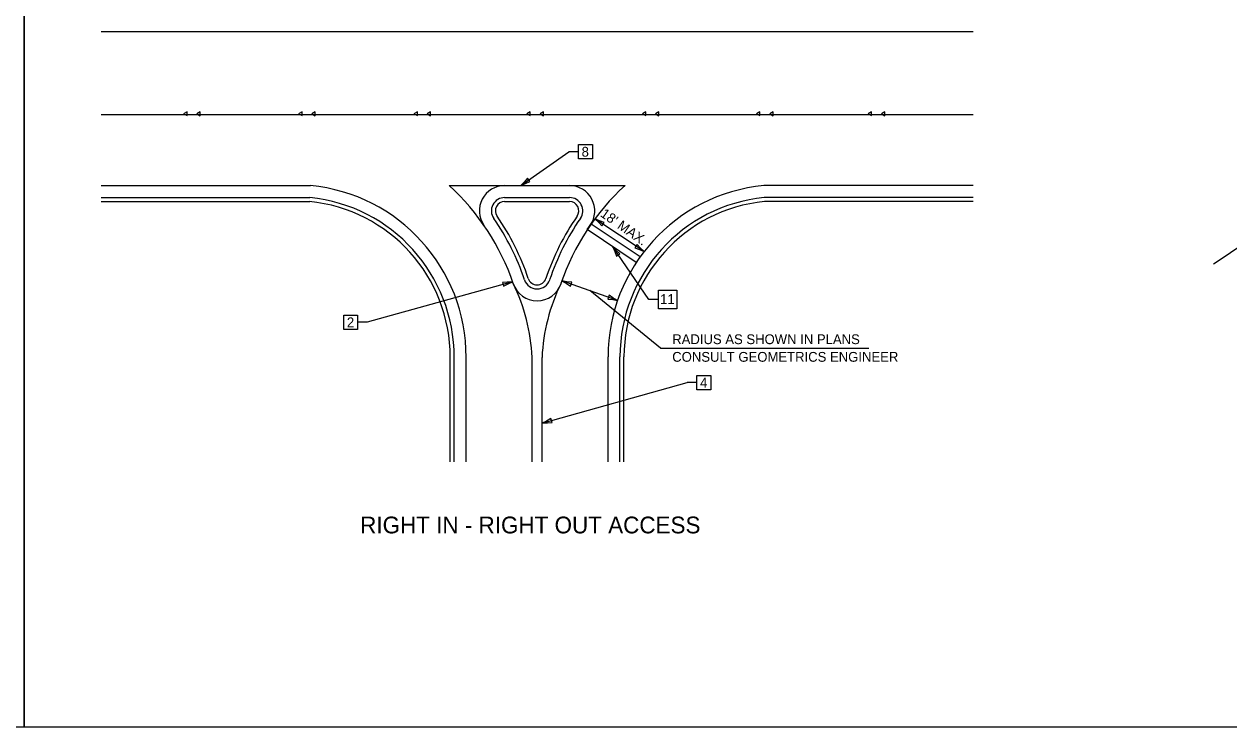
# Model space of a CAD drawing. Extents: x 2261432 to 2263976, y -3124040 to -3123640.
# Drawn here: x 2262715.8 to 2263060.5, y -3124039.7 to -3123838.7 of the extents above; entities that cross this region are included whole.
import ezdxf

# ---------------------------------------------------------------- set-up
doc = ezdxf.new("R2010")
doc.units = 0
for name, color, linetype in [('Default', 7, 'Continuous'), ('RD_Pr_Roadway_Dimensions', 7, 'Continuous'), ('RD_Pr_Roadway_Items', 7, 'Continuous'), ('RD_Pr_Roadway_Notes', 7, 'Continuous')]:
    doc.layers.add(name, color=color, linetype=linetype)

msp = doc.modelspace()

# ---------------------------------------------------------------- linework, layer by layer
at = {"layer": 'Default'}
for points in [[(2262085.82, -3124039.7), (2262715.82, -3124039.7), (2262715.82, -3123639.7), (2262085.82, -3123639.7)], [(2262715.82, -3124039.7), (2263345.82, -3124039.7), (2263345.82, -3123639.7), (2262715.82, -3123639.7)]]:
    msp.add_lwpolyline(points, close=True, dxfattribs=at)
at = {"layer": 'RD_Pr_Roadway_Dimensions'}
msp.add_line((2262893.18, -3123903.8), (2262879.13, -3123894.4), dxfattribs=at)
for points in [[(2262881.13, -3123896.44), (2262881.46, -3123895.96), (2262881.78, -3123895.47), (2262880.43, -3123894.98), (2262879.13, -3123894.4), (2262880.22, -3123895.46)], [(2262891.18, -3123901.76), (2262890.85, -3123902.24), (2262890.53, -3123902.73), (2262891.88, -3123903.22), (2262893.18, -3123903.8), (2262892.09, -3123902.75)]]:
    msp.add_lwpolyline(points, close=True, dxfattribs=at)
at = {"layer": 'RD_Pr_Roadway_Items'}
for p, q in [((2262737.86, -3123840.87), (2262987.31, -3123840.87)), ((2262762.43, -3123863.8), (2262761.46, -3123864.36)), ((2262762.43, -3123864.92), (2262762.43, -3123863.8)), ((2262766.22, -3123863.81), (2262765.24, -3123864.37)), ((2262766.22, -3123864.93), (2262766.22, -3123863.81)), ((2262795.33, -3123863.8), (2262794.36, -3123864.36)), ((2262795.33, -3123864.92), (2262795.33, -3123863.8)), ((2262799.12, -3123863.81), (2262798.15, -3123864.37)), ((2262799.12, -3123864.93), (2262799.12, -3123863.81)), ((2262828.33, -3123863.8), (2262827.36, -3123864.36)), ((2262828.33, -3123864.92), (2262828.33, -3123863.8)), ((2262832.12, -3123863.81), (2262831.14, -3123864.37)), ((2262832.12, -3123864.93), (2262832.12, -3123863.81)), ((2262860.62, -3123863.8), (2262859.65, -3123864.36)), ((2262860.62, -3123864.92), (2262860.62, -3123863.8)), ((2262864.41, -3123863.81), (2262863.43, -3123864.37)), ((2262864.41, -3123864.93), (2262864.41, -3123863.81)), ((2262893.68, -3123863.8), (2262892.7, -3123864.36)), ((2262893.68, -3123864.92), (2262893.68, -3123863.8)), ((2262897.46, -3123863.81), (2262896.49, -3123864.37)), ((2262897.46, -3123864.93), (2262897.46, -3123863.81)), ((2262926.33, -3123863.8), (2262925.36, -3123864.36)), ((2262926.33, -3123864.92), (2262926.33, -3123863.8)), ((2262930.12, -3123863.81), (2262929.14, -3123864.37)), ((2262930.12, -3123864.93), (2262930.12, -3123863.81)), ((2262958.27, -3123863.8), (2262957.3, -3123864.36)), ((2262958.27, -3123864.92), (2262958.27, -3123863.8)), ((2262962.06, -3123863.81), (2262961.09, -3123864.37)), ((2262962.06, -3123864.93), (2262962.06, -3123863.81)), ((2262737.86, -3123864.61), (2262987.31, -3123864.61)), ((2262761.46, -3123864.36), (2262762.43, -3123864.92)), ((2262765.24, -3123864.37), (2262766.22, -3123864.93)), ((2262794.36, -3123864.36), (2262795.33, -3123864.92)), ((2262798.15, -3123864.37), (2262799.12, -3123864.93)), ((2262827.36, -3123864.36), (2262828.33, -3123864.92)), ((2262831.14, -3123864.37), (2262832.12, -3123864.93)), ((2262859.65, -3123864.36), (2262860.62, -3123864.92)), ((2262863.43, -3123864.37), (2262864.41, -3123864.93)), ((2262892.7, -3123864.36), (2262893.68, -3123864.92)), ((2262896.49, -3123864.37), (2262897.46, -3123864.93)), ((2262925.36, -3123864.36), (2262926.33, -3123864.92)), ((2262929.14, -3123864.37), (2262930.12, -3123864.93)), ((2262957.3, -3123864.36), (2262958.27, -3123864.92)), ((2262961.09, -3123864.37), (2262962.06, -3123864.93)), ((2262737.86, -3123884.92), (2262797.75, -3123884.92)), ((2262837.41, -3123884.92), (2262887.76, -3123884.92)), ((2262987.31, -3123884.92), (2262927.58, -3123884.92)), ((2262987.31, -3123884.92), (2262927.58, -3123884.92)), ((2262737.86, -3123888.34), (2262797.59, -3123888.34)), ((2262737.86, -3123889.48), (2262797.59, -3123889.48)), ((2262853.31, -3123888.34), (2262871.87, -3123888.34)), ((2262853.31, -3123889.48), (2262871.87, -3123889.48)), ((2262987.31, -3123888.34), (2262927.58, -3123888.34)), ((2262987.31, -3123888.34), (2262927.58, -3123888.34)), ((2262987.31, -3123889.48), (2262927.64, -3123889.48)), ((2262987.31, -3123889.48), (2262927.64, -3123889.48)), ((2262837.73, -3123963.92), (2262837.73, -3123934.04)), ((2262838.87, -3123963.92), (2262838.87, -3123934.04)), ((2262842.29, -3123963.92), (2262842.29, -3123934.04)), ((2262861.17, -3123963.92), (2262861.17, -3123934.04)), ((2262864, -3123963.92), (2262864, -3123934.04)), ((2262882.88, -3123963.92), (2262882.88, -3123933.9)), ((2262886.3, -3123963.92), (2262886.3, -3123933.9)), ((2262887.44, -3123963.92), (2262887.44, -3123933.9))]:
    msp.add_line(p, q, dxfattribs=at)
msp.add_lwpolyline([(2262878.08, -3123895.85), (2262892.11, -3123905.24), (2262890.98, -3123906.89), (2262876.95, -3123897.5)], close=True, dxfattribs=at)
for centre, radius, start, end in [((2262966.4, -3123764.68), 168.44, 302.1689, 333.8603), ((2262793.04, -3123933.94), 49.25, 359.876, 84.5045), ((2262793.04, -3123933.94), 66.13, 18.5247, 47.8499), ((2262853.31, -3123892.14), 7.22, 90, 214.7475), ((2262932.13, -3123933.94), 66.13, 132.1501, 161.4753), ((2262871.87, -3123892.14), 7.22, 325.2525, 90), ((2262932.13, -3123933.94), 49.25, 95.4955, 179.9511), ((2262793.04, -3123933.94), 44.69, 359.876, 84.3029), ((2262793.04, -3123933.94), 45.83, 359.876, 84.3029), ((2262853.31, -3123892.14), 3.8, 90, 214.7475), ((2262853.31, -3123892.14), 2.66, 90, 214.7475), ((2262871.87, -3123892.14), 3.8, 325.2525, 90), ((2262871.87, -3123892.14), 2.66, 325.2525, 90), ((2262932.13, -3123933.94), 45.83, 95.6971, 179.9493), ((2262932.13, -3123933.94), 44.69, 95.7693, 179.9486), ((2262793.04, -3123933.94), 69.55, 18.5247, 34.7475), ((2262793.04, -3123933.94), 70.69, 18.5247, 34.7475), ((2262932.13, -3123933.94), 70.69, 145.2525, 161.4753), ((2262932.13, -3123933.94), 69.55, 145.2525, 161.4753), ((2262862.59, -3123910.64), 3.8, 198.5247, 341.4753), ((2262862.59, -3123910.64), 2.66, 198.5247, 341.4753), ((2262862.59, -3123910.64), 7.22, 198.5247, 341.4753), ((2262808.66, -3123936.29), 52.55, 2.4502, 26.3855), ((2262916.51, -3123936.29), 52.55, 153.6145, 177.5498)]:
    msp.add_arc(centre, radius, start, end, dxfattribs=at)
at = {"layer": 'RD_Pr_Roadway_Notes'}
for p, q in [((2262857.9, -3123884.92), (2262871.67, -3123875.24)), ((2262874.44, -3123875.24), (2262871.67, -3123875.24)), ((2262894.54, -3123917.48), (2262884.23, -3123902.43)), ((2262885.62, -3123917.73), (2262869.69, -3123912.18)), ((2262855.55, -3123912.39), (2262814, -3123924)), ((2262897.9, -3123931.37), (2262877.66, -3123914.96)), ((2262897.31, -3123917.48), (2262894.54, -3123917.48)), ((2262814, -3123924), (2262811.23, -3123924)), ((2262897.9, -3123931.37), (2262957.5, -3123931.37)), ((2262864, -3123952.86), (2262905.56, -3123941.25)), ((2262908.33, -3123941.25), (2262905.56, -3123941.25))]:
    msp.add_line(p, q, dxfattribs=at)
for points in [[(2262874.44, -3123873.2), (2262878.4, -3123873.2), (2262878.4, -3123877.28), (2262874.44, -3123877.28)], [(2262860.52, -3123883.79), (2262860.19, -3123883.31), (2262859.85, -3123882.83), (2262858.9, -3123883.91), (2262857.9, -3123884.92), (2262859.27, -3123884.28)], [(2262885.32, -3123905.07), (2262885.81, -3123904.74), (2262886.29, -3123904.41), (2262885.22, -3123903.45), (2262884.23, -3123902.43), (2262884.85, -3123903.81)], [(2262872.14, -3123913.65), (2262872.33, -3123913.1), (2262872.53, -3123912.55), (2262871.09, -3123912.41), (2262869.69, -3123912.18), (2262871.01, -3123912.93)], [(2262852.7, -3123912.58), (2262852.86, -3123913.14), (2262853.01, -3123913.71), (2262854.27, -3123913), (2262855.55, -3123912.39), (2262854.04, -3123912.53)], [(2262897.31, -3123914.79), (2262902.56, -3123914.79), (2262902.56, -3123920.16), (2262897.31, -3123920.16)], [(2262883.17, -3123916.26), (2262882.98, -3123916.81), (2262882.79, -3123917.36), (2262884.22, -3123917.5), (2262885.62, -3123917.73), (2262884.3, -3123916.98)], [(2262807.27, -3123921.96), (2262811.23, -3123921.96), (2262811.23, -3123926.04), (2262807.27, -3123926.04)], [(2262908.33, -3123939.21), (2262912.28, -3123939.21), (2262912.28, -3123943.29), (2262908.33, -3123943.29)], [(2262866.86, -3123952.67), (2262866.7, -3123952.11), (2262866.54, -3123951.55), (2262865.29, -3123952.25), (2262864, -3123952.86), (2262865.52, -3123952.72)]]:
    msp.add_lwpolyline(points, close=True, dxfattribs=at)

# ---------------------------------------------------------------- texts
at = {"layer": 'RD_Pr_Roadway_Dimensions'}
msp.add_text("18' MAX.", height=2.808, rotation=325, dxfattribs=at).set_placement((2262880.45, -3123893.54))
at = {"layer": 'RD_Pr_Roadway_Notes'}
for s, height, p in [('8', 2.81, (2262875.32, -3123876.65)), ('11', 2.808, (2262897.79, -3123918.77)), ('2', 2.81, (2262808.17, -3123925.42)), ('RADIUS AS SHOWN IN PLANS', 2.8, (2262901.25, -3123930.25)), ('CONSULT GEOMETRICS ENGINEER', 2.8, (2262901.25, -3123935.29)), ('4', 2.81, (2262909.21, -3123942.66)), ('RIGHT IN - RIGHT OUT ACCESS', 4.8, (2262811.97, -3123984.37))]:
    msp.add_text(s, height=height, dxfattribs=at).set_placement(p)

doc.saveas('drawing.dxf')
